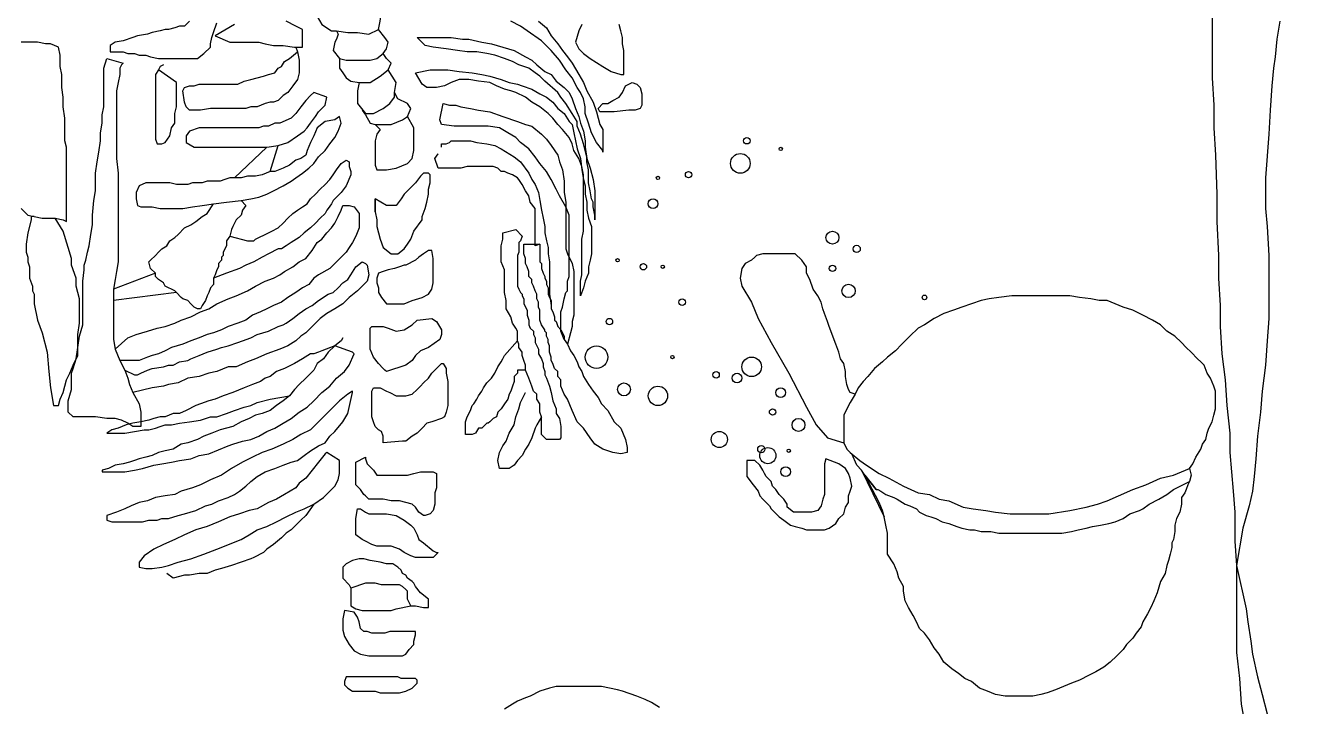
# Model space of a CAD drawing. Extents: x 4.2 to 15.4, y 2.6 to 16.
# Drawn here: x 9.389 to 12.648, y 12.463 to 14.217 of the extents above; entities that cross this region are included whole.
import ezdxf

# ---------------------------------------------------------------- set-up
doc = ezdxf.new("R2010")
doc.units = 0
doc.linetypes.add('HIDDEN', pattern=[0.375, 0.25, -0.125])
doc.layers.add('LAYER1', color=7, linetype='CONTINUOUS')

msp = doc.modelspace()

# ---------------------------------------------------------------- linework, layer by layer
at = {"layer": 'LAYER1', "color": 4, "linetype": 'CONTINUOUS'}
for points in [[(10.1428, 14.2814), (10.1387, 14.2731), (10.1387, 14.2564), (10.1387, 14.2398), (10.1511, 14.219), (10.1761, 14.2024), (10.1885, 14.2024), (10.2176, 14.1983), (10.2425, 14.1983), (10.2716, 14.1941), (10.2966, 14.2066), (10.3007, 14.2274), (10.3049, 14.2523), (10.2633, 14.2731)], [(9.8104, 14.2274), (9.7979, 14.2149), (9.7855, 14.2149), (9.773, 14.2107), (9.7564, 14.2066), (9.7481, 14.2066), (9.7356, 14.2024), (9.7148, 14.1983), (9.7024, 14.1941), (9.6774, 14.19), (9.665, 14.1858), (9.64, 14.1775), (9.6193, 14.1733), (9.6068, 14.165), (9.6068, 14.1484), (9.6151, 14.1484), (9.6276, 14.1484), (9.64, 14.1484), (9.6525, 14.1443), (9.6691, 14.1443), (9.6816, 14.1401), (9.6982, 14.1401), (9.7107, 14.1359), (9.7314, 14.1318), (9.7439, 14.1318), (9.7564, 14.1318), (9.7855, 14.1318), (9.8104, 14.1318), (9.8312, 14.1318), (9.8478, 14.1443), (9.8644, 14.1609), (9.8644, 14.1692), (9.8686, 14.1858), (9.8727, 14.1983), (9.881, 14.2232)], [(9.8769, 14.19), (9.9143, 14.1733), (9.9226, 14.1733), (9.9392, 14.1733), (9.9517, 14.1733), (9.9683, 14.1733), (9.9891, 14.1733), (10.0057, 14.1692), (10.0265, 14.165), (10.0514, 14.165), (10.0805, 14.1609), (10.0971, 14.1609), (10.1013, 14.1609), (10.1013, 14.1733), (10.1013, 14.1858), (10.1013, 14.1941), (10.1013, 14.2066), (10.0846, 14.2149), (10.0597, 14.2274)], [(9.9267, 14.219), (9.8769, 14.19)], [(10.7079, 14.2274), (10.7287, 14.2107), (10.7412, 14.19), (10.7578, 14.1692), (10.7702, 14.1526), (10.7827, 14.1359), (10.7952, 14.1193), (10.8118, 14.0902), (10.8243, 14.0695), (10.8326, 14.0487), (10.8492, 14.0196), (10.8575, 13.9947), (10.8658, 13.9614), (10.8741, 13.949), (10.8741, 13.9199), (10.8741, 13.8908), (10.8741, 13.8908), (10.8741, 13.8949), (10.8575, 13.9157), (10.845, 13.9407), (10.8367, 13.9656), (10.8284, 13.9905), (10.8284, 14.0071), (10.8243, 14.0279), (10.8159, 14.0445), (10.8076, 14.057), (10.7952, 14.0819), (10.7785, 14.1027), (10.7619, 14.1276), (10.7412, 14.1526), (10.7162, 14.1775), (10.6788, 14.2024), (10.6622, 14.2149), (10.6373, 14.2274)], [(10.8201, 14.219), (10.8118, 14.2024), (10.8035, 14.1733), (10.8118, 14.1567), (10.8243, 14.1443), (10.8409, 14.1318), (10.8741, 14.111), (10.8949, 14.0985), (10.9198, 14.0902), (10.9281, 14.0902), (10.9281, 14.0944), (10.9281, 14.1027), (10.9281, 14.1152), (10.9281, 14.1276), (10.9281, 14.1401), (10.9281, 14.1526), (10.924, 14.1692), (10.924, 14.1858), (10.9198, 14.2024), (10.9157, 14.219)], [(10.1885, 14.2024), (10.1927, 14.1941), (10.1885, 14.1816), (10.1844, 14.1733), (10.1802, 14.1526), (10.1968, 14.1318), (10.2134, 14.1276), (10.2259, 14.1276), (10.2508, 14.1276), (10.2758, 14.1276), (10.2924, 14.1318), (10.309, 14.1443), (10.3173, 14.1567), (10.3215, 14.1733), (10.3132, 14.1858), (10.2966, 14.2066)], [(10.3963, 14.1858), (10.3963, 14.1858), (10.4004, 14.1858), (10.4087, 14.1858), (10.4212, 14.1858), (10.442, 14.1858), (10.4669, 14.1858), (10.4835, 14.1858), (10.5126, 14.1816), (10.5292, 14.1816), (10.5625, 14.1733), (10.5874, 14.1692), (10.6165, 14.1609), (10.6456, 14.1526), (10.6747, 14.1359), (10.6913, 14.1276), (10.7038, 14.1152), (10.7245, 14.0985), (10.7412, 14.0902), (10.7536, 14.0736), (10.7744, 14.057), (10.7869, 14.0445), (10.7952, 14.0279), (10.8035, 14.003), (10.8118, 13.9822), (10.8159, 13.9656), (10.8243, 13.9448), (10.8284, 13.9199), (10.8284, 13.9033), (10.8326, 13.8742), (10.8409, 13.8492), (10.8492, 13.8201), (10.8533, 13.7911), (10.8533, 13.7661), (10.8533, 13.7329), (10.8533, 13.7163), (10.8533, 13.7163), (10.8533, 13.7163), (10.8533, 13.7287), (10.8492, 13.7495), (10.8492, 13.762), (10.845, 13.7703), (10.8409, 13.7911), (10.8367, 13.8118), (10.8367, 13.8326), (10.8367, 13.8451), (10.8326, 13.8659), (10.8326, 13.8783), (10.8284, 13.8949), (10.8243, 13.9116), (10.8159, 13.9365), (10.8076, 13.9573), (10.8076, 13.9697), (10.7952, 13.9905), (10.7785, 14.0154), (10.7661, 14.0321), (10.7578, 14.0445), (10.7245, 14.0736), (10.7121, 14.0861), (10.6996, 14.0944), (10.683, 14.1069), (10.6581, 14.1152), (10.6414, 14.1235), (10.6207, 14.1318), (10.5957, 14.1401), (10.575, 14.1443), (10.55, 14.1484), (10.5251, 14.1484), (10.5002, 14.1526), (10.4711, 14.1567), (10.4378, 14.1609), (10.417, 14.165), (10.3963, 14.1858)], [(10.0846, 14.1609), (10.0888, 14.1484), (10.0929, 14.1276), (10.0929, 14.1152), (10.0929, 14.0944), (10.0888, 14.0778), (10.0763, 14.0611), (10.0639, 14.0445), (10.0514, 14.0362), (10.0389, 14.0238), (10.0265, 14.0196), (10.0182, 14.0196), (10.0057, 14.0154), (9.9849, 14.0071), (9.9683, 14.0071), (9.9558, 14.003), (9.9392, 14.003), (9.9267, 14.003), (9.906, 14.003), (9.8893, 14.003), (9.8644, 14.003), (9.8395, 13.9988), (9.8104, 13.9988), (9.8021, 14.0071), (9.7979, 14.0196), (9.7938, 14.0487), (9.7979, 14.057), (9.8104, 14.0611), (9.8229, 14.0611), (9.8353, 14.0653), (9.8395, 14.0653), (9.8561, 14.0653), (9.8769, 14.0653), (9.8977, 14.0653), (9.9143, 14.0653), (9.935, 14.0653), (9.9517, 14.0736), (9.9683, 14.0778), (9.9849, 14.0819), (10.0015, 14.0861), (10.014, 14.0902), (10.0306, 14.0944), (10.0389, 14.1069), (10.0472, 14.111), (10.0555, 14.1235), (10.068, 14.1318), (10.0888, 14.1484)], [(10.1968, 14.1318), (10.1968, 14.1069), (10.2051, 14.0944), (10.2134, 14.0819), (10.2259, 14.0736), (10.2467, 14.0695), (10.2758, 14.0695), (10.3007, 14.0861), (10.3215, 14.1027), (10.3298, 14.1193), (10.3173, 14.1318), (10.3173, 14.1318), (10.309, 14.1443)], [(9.64, 14.1193), (9.6359, 14.1152), (9.6317, 14.1069), (9.6317, 14.0902), (9.6276, 14.0695), (9.6234, 14.0487), (9.6234, 14.0238), (9.6234, 13.9947), (9.6234, 13.9656), (9.6234, 13.9407), (9.6234, 13.9074), (9.6234, 13.8742), (9.6276, 13.8368), (9.6276, 13.8077), (9.6276, 13.7827), (9.6276, 13.7537), (9.6276, 13.7246), (9.6276, 13.6872), (9.6276, 13.6581), (9.6276, 13.629), (9.6276, 13.6082), (9.6234, 13.5833), (9.6193, 13.5625), (9.6151, 13.5376), (9.6151, 13.5085), (9.6151, 13.4877), (9.6151, 13.4711), (9.6151, 13.4545), (9.6151, 13.4337), (9.6151, 13.4088), (9.6193, 13.3839), (9.6317, 13.3548), (9.6442, 13.3298), (9.6525, 13.3091), (9.6566, 13.2924), (9.665, 13.2717), (9.6816, 13.2426), (9.6857, 13.2218), (9.6857, 13.1886), (9.6857, 13.1844), (9.6857, 13.1844), (9.6857, 13.1844), (9.6774, 13.1844), (9.665, 13.1844), (9.6525, 13.1927), (9.6359, 13.201), (9.6193, 13.2052), (9.5985, 13.2052), (9.5694, 13.2093), (9.532, 13.2093), (9.5112, 13.2093), (9.4988, 13.2218), (9.4988, 13.2509), (9.5071, 13.28), (9.5071, 13.3091), (9.5071, 13.3215), (9.5112, 13.334), (9.5195, 13.3589), (9.5237, 13.388), (9.5278, 13.4171), (9.5362, 13.4462), (9.5362, 13.4753), (9.5362, 13.5044), (9.5362, 13.5251), (9.5362, 13.5584), (9.5403, 13.5875), (9.5403, 13.5999), (9.5445, 13.6124), (9.5486, 13.6332), (9.5528, 13.6498), (9.5569, 13.6789), (9.5611, 13.7038), (9.5611, 13.7287), (9.5652, 13.7661), (9.5694, 13.7911), (9.5694, 13.8118), (9.5694, 13.8368), (9.5735, 13.8659), (9.5777, 13.8908), (9.5819, 13.9199), (9.5819, 13.9407), (9.586, 13.9656), (9.586, 13.9864), (9.5902, 14.0071), (9.5902, 14.0238), (9.5902, 14.0487), (9.5902, 14.0695), (9.5902, 14.0902), (9.5902, 14.1069), (9.5985, 14.1318), (9.64, 14.1193)], [(9.7439, 14.1152), (9.7356, 14.111), (9.7314, 14.1027), (9.7231, 14.0902), (9.7231, 14.0653), (9.7231, 14.0487), (9.7231, 14.0362), (9.7231, 14.0196), (9.7231, 14.003), (9.7231, 13.9822), (9.7231, 13.9614), (9.7231, 13.9407), (9.7231, 13.924), (9.7273, 13.9116), (9.7398, 13.9116), (9.7481, 13.9157), (9.7605, 13.9323), (9.7647, 13.9531), (9.773, 13.9656), (9.773, 13.9905), (9.7772, 14.0071), (9.7772, 14.0321), (9.7772, 14.0487), (9.7772, 14.0695), (9.7314, 14.1027)], [(10.2467, 14.0695), (10.2425, 14.0487), (10.2425, 14.0321), (10.2425, 14.0154), (10.2633, 13.9905), (10.2841, 13.9905), (10.309, 14.003), (10.3256, 14.0154), (10.3381, 14.0321), (10.3381, 14.0445), (10.3423, 14.0695), (10.3215, 14.1027)], [(10.3921, 14.0944), (10.4295, 14.1027), (10.442, 14.1027), (10.4503, 14.1027), (10.4628, 14.1027), (10.4752, 14.1027), (10.5043, 14.0985), (10.5376, 14.0944), (10.5625, 14.0902), (10.5833, 14.0861), (10.6123, 14.0778), (10.6331, 14.0695), (10.6539, 14.0653), (10.6664, 14.0611), (10.6913, 14.0528), (10.7121, 14.0404), (10.7287, 14.0321), (10.7453, 14.0196), (10.7578, 14.003), (10.7744, 13.9905), (10.7869, 13.9697), (10.7952, 13.9614), (10.7993, 13.9407), (10.8035, 13.9199), (10.8076, 13.8991), (10.8159, 13.8742), (10.8201, 13.8451), (10.8243, 13.8201), (10.8284, 13.8035), (10.8284, 13.7827), (10.8326, 13.762), (10.8326, 13.7412), (10.8367, 13.7204), (10.845, 13.6996), (10.845, 13.6913), (10.845, 13.6789), (10.845, 13.6539), (10.845, 13.629), (10.8409, 13.6124), (10.8367, 13.5958), (10.8367, 13.5791), (10.8284, 13.5584), (10.8243, 13.5418), (10.8159, 13.521), (10.8159, 13.521), (10.8159, 13.5293), (10.8159, 13.5459), (10.8159, 13.5584), (10.8201, 13.575), (10.8201, 13.5958), (10.8201, 13.6124), (10.8201, 13.6332), (10.8201, 13.6456), (10.8201, 13.6664), (10.8243, 13.6872), (10.8243, 13.7163), (10.8243, 13.7412), (10.8243, 13.7578), (10.8243, 13.7744), (10.8243, 13.7952), (10.8243, 13.8118), (10.8243, 13.8326), (10.8201, 13.8534), (10.8118, 13.8742), (10.7993, 13.8949), (10.7952, 13.9116), (10.7869, 13.9282), (10.7702, 13.949), (10.7578, 13.9614), (10.7453, 13.978), (10.7328, 13.9905), (10.7121, 14.0071), (10.6913, 14.0196), (10.6747, 14.0321), (10.6497, 14.0445), (10.6373, 14.0487), (10.6207, 14.0528), (10.5999, 14.0611), (10.5833, 14.0695), (10.5542, 14.0736), (10.5292, 14.0778), (10.5043, 14.0778), (10.4835, 14.0695), (10.4835, 14.0695), (10.4669, 14.0611), (10.4461, 14.057), (10.4212, 14.057), (10.4087, 14.0653), (10.3921, 14.0944)], [(10.8741, 14.0154), (10.8741, 14.0154), (10.8741, 14.0154), (10.8866, 14.0154), (10.8991, 14.0238), (10.9157, 14.0321), (10.924, 14.0445), (10.9323, 14.0611), (10.9489, 14.0695), (10.9614, 14.0653), (10.9697, 14.057), (10.9738, 14.0404), (10.9738, 14.0279), (10.9738, 14.0113), (10.9697, 14.003), (10.9572, 13.9988), (10.9406, 13.9988), (10.9032, 13.9947), (10.8866, 13.9947), (10.8658, 13.9947), (10.8617, 14.003), (10.8741, 14.0154)], [(10.1303, 14.0445), (10.1303, 14.0445), (10.122, 14.0362), (10.1096, 14.0238), (10.0971, 14.0071), (10.0846, 13.9905), (10.0722, 13.978), (10.0431, 13.9656), (10.0306, 13.9656), (10.014, 13.9573), (10.0015, 13.9573), (9.9891, 13.9531), (9.9808, 13.9531), (9.9683, 13.9531), (9.9517, 13.9531), (9.935, 13.9531), (9.9184, 13.9531), (9.9101, 13.9531), (9.8893, 13.9531), (9.8769, 13.9531), (9.8561, 13.9531), (9.8353, 13.9531), (9.8104, 13.9448), (9.8021, 13.9323), (9.8021, 13.9157), (9.8229, 13.9033), (9.8519, 13.9033), (9.8769, 13.9033), (9.8935, 13.9033), (9.9226, 13.9033), (9.9517, 13.9033), (9.9766, 13.9033), (9.9932, 13.9033), (10.0098, 13.9033), (10.0389, 13.9074), (10.0639, 13.9157), (10.0888, 13.9323), (10.1054, 13.9448), (10.1137, 13.9531), (10.122, 13.9656), (10.1345, 13.9822), (10.1428, 13.9947), (10.1594, 14.0113), (10.1636, 14.0321), (10.1303, 14.0445)], [(10.255, 13.9988), (10.2633, 13.9864), (10.2758, 13.9656), (10.2882, 13.9614), (10.309, 13.9614), (10.3298, 13.9614), (10.3589, 13.9739), (10.3713, 13.9822), (10.3797, 14.003), (10.3713, 14.0154), (10.3464, 14.0279), (10.3464, 14.0279), (10.3381, 14.0445)], [(10.7744, 13.4088), (10.7661, 13.4296), (10.7661, 13.4379), (10.7661, 13.4503), (10.7661, 13.467), (10.7661, 13.4794), (10.7702, 13.4919), (10.7744, 13.5127), (10.7785, 13.5293), (10.7827, 13.5334), (10.7827, 13.5459), (10.7827, 13.5584), (10.7869, 13.5708), (10.7869, 13.5875), (10.7869, 13.5999), (10.7869, 13.6207), (10.7869, 13.6373), (10.7869, 13.6539), (10.7869, 13.6789), (10.7869, 13.6955), (10.7869, 13.708), (10.7869, 13.7163), (10.7869, 13.7287), (10.7785, 13.7495), (10.7619, 13.7786), (10.7536, 13.7952), (10.7412, 13.8201), (10.7287, 13.8409), (10.7121, 13.8617), (10.6996, 13.8783), (10.683, 13.8991), (10.6622, 13.9157), (10.6497, 13.9282), (10.629, 13.9407), (10.6082, 13.9531), (10.5791, 13.9573), (10.5583, 13.9573), (10.5334, 13.9573), (10.5168, 13.9573), (10.4918, 13.9573), (10.4586, 13.9614), (10.4544, 13.9739), (10.4628, 14.0154)], [(10.4628, 14.0154), (10.4794, 14.0113), (10.496, 14.0113), (10.5085, 14.0071), (10.5334, 14.003), (10.5542, 13.9988), (10.5833, 13.9947), (10.6165, 13.9822), (10.6539, 13.9697), (10.6747, 13.9614), (10.6913, 13.9573), (10.7162, 13.9365), (10.7287, 13.924), (10.7412, 13.9074), (10.7578, 13.8825), (10.7619, 13.8659), (10.7702, 13.8451), (10.7744, 13.816), (10.7744, 13.7869), (10.7785, 13.762), (10.7785, 13.7412), (10.7785, 13.7204), (10.7785, 13.6913), (10.7785, 13.6747), (10.7785, 13.6581), (10.7785, 13.6415), (10.7827, 13.629), (10.7952, 13.6041), (10.7993, 13.5833), (10.7993, 13.5667), (10.7993, 13.5501), (10.7993, 13.5251), (10.7993, 13.5127), (10.7993, 13.5002), (10.7993, 13.4877), (10.7993, 13.4711), (10.7952, 13.4545), (10.7952, 13.442), (10.791, 13.4254), (10.7827, 13.3963)], [(10.1844, 13.9739), (10.1594, 13.9697), (10.1387, 13.9531), (10.1303, 13.9323), (10.122, 13.9157), (10.1137, 13.8949), (10.1096, 13.8825), (10.0971, 13.8742), (10.0846, 13.87), (10.068, 13.8575), (10.0514, 13.8492), (10.0306, 13.8409), (10.0182, 13.8409), (9.9974, 13.8326), (9.9808, 13.8285), (9.96, 13.8285), (9.9434, 13.8243), (9.9267, 13.8243), (9.9143, 13.8243), (9.9018, 13.8201), (9.8893, 13.816), (9.8769, 13.816), (9.8686, 13.816), (9.8644, 13.816), (9.8561, 13.816), (9.8436, 13.8118), (9.827, 13.8118), (9.8187, 13.8118), (9.8062, 13.8077), (9.7938, 13.8077), (9.7772, 13.8077), (9.7605, 13.8118), (9.7398, 13.8118), (9.719, 13.8118), (9.6982, 13.8118), (9.6816, 13.8035), (9.6733, 13.7869), (9.6733, 13.7786), (9.6733, 13.7703), (9.6774, 13.7537), (9.6857, 13.7495), (9.6982, 13.7495), (9.7148, 13.7495), (9.7356, 13.7454), (9.7647, 13.7454), (9.7813, 13.7454), (9.7938, 13.7454), (9.8187, 13.7495), (9.8436, 13.7537), (9.8727, 13.7578), (9.906, 13.762), (9.9434, 13.7661), (9.9683, 13.7703), (9.9891, 13.7744), (10.0098, 13.7827), (10.0265, 13.7911), (10.0514, 13.8035), (10.0722, 13.816), (10.0846, 13.8243), (10.1013, 13.8368), (10.1179, 13.8492), (10.1303, 13.8617), (10.1428, 13.8783), (10.1594, 13.8949), (10.1719, 13.9116), (10.1844, 13.9282), (10.1927, 13.9448), (10.201, 13.9656), (10.1968, 13.9822), (10.1844, 13.9739)], [(10.2882, 13.9614), (10.3007, 13.949), (10.2924, 13.9365), (10.2882, 13.9199), (10.2882, 13.8991), (10.2882, 13.8825), (10.2882, 13.8575), (10.2924, 13.8451), (10.3173, 13.8451), (10.3423, 13.8492), (10.3713, 13.8617), (10.3838, 13.8742), (10.388, 13.8949), (10.388, 13.9157), (10.388, 13.9531), (10.3713, 13.9822)], [(10.4586, 13.9033), (10.4586, 13.9116), (10.4711, 13.9116), (10.4794, 13.9157), (10.4835, 13.9199), (10.5002, 13.9199), (10.5209, 13.9199), (10.5334, 13.9199), (10.55, 13.9157), (10.575, 13.9116), (10.5957, 13.9074), (10.6123, 13.8991), (10.6456, 13.8783), (10.6622, 13.8659), (10.683, 13.8368), (10.6913, 13.8201), (10.6996, 13.8077), (10.7079, 13.7869), (10.7121, 13.7661), (10.7162, 13.7412), (10.7204, 13.7204), (10.7245, 13.6996), (10.7245, 13.683), (10.7287, 13.6623), (10.7328, 13.6456), (10.7328, 13.629), (10.737, 13.6082), (10.737, 13.5916), (10.737, 13.5667), (10.737, 13.5501), (10.737, 13.5251), (10.7412, 13.496)], [(10.0098, 13.9033), (9.9267, 13.8243)], [(10.0182, 13.8409), (10.0389, 13.9074)], [(10.7121, 13.6539), (10.6996, 13.6498), (10.6996, 13.6581), (10.6996, 13.6706), (10.6996, 13.683), (10.6996, 13.6955), (10.6996, 13.708), (10.6996, 13.7287), (10.6996, 13.7454), (10.6871, 13.762), (10.683, 13.7786), (10.6747, 13.7911), (10.6664, 13.8077), (10.6581, 13.8201), (10.6539, 13.8243), (10.6414, 13.8326), (10.629, 13.8368), (10.6207, 13.8409), (10.6123, 13.8409), (10.604, 13.8492), (10.5916, 13.8534), (10.5833, 13.8534), (10.575, 13.8534), (10.5625, 13.8534), (10.55, 13.8534), (10.5334, 13.8534), (10.5251, 13.8534), (10.5085, 13.8492), (10.496, 13.8492), (10.4794, 13.8492), (10.4503, 13.8492), (10.442, 13.8742), (10.4503, 13.8866), (10.4503, 13.8866)], [(9.9143, 13.6747), (9.96, 13.6623), (9.9683, 13.6623), (9.9766, 13.6623), (9.9808, 13.6664), (9.9891, 13.6706), (10.0057, 13.6789), (10.0223, 13.6872), (10.0389, 13.6955), (10.0514, 13.708), (10.0639, 13.7204), (10.0763, 13.7329), (10.0888, 13.7412), (10.1013, 13.7495), (10.1137, 13.7578), (10.122, 13.7703), (10.1345, 13.7827), (10.147, 13.7952), (10.1594, 13.8077), (10.1719, 13.8201), (10.1802, 13.8326), (10.1885, 13.8451), (10.201, 13.8617), (10.2134, 13.87), (10.2218, 13.8659), (10.2218, 13.8534), (10.2259, 13.8409), (10.2259, 13.8326), (10.2134, 13.8035), (10.201, 13.7869), (10.1885, 13.7744), (10.1802, 13.7661), (10.1761, 13.7578), (10.1677, 13.7454), (10.1636, 13.7412), (10.1594, 13.7329), (10.147, 13.7204), (10.1345, 13.708), (10.122, 13.6955), (10.1054, 13.683), (10.0929, 13.6706), (10.0722, 13.6581), (10.0597, 13.6498), (10.0472, 13.6415), (10.0389, 13.6415), (10.014, 13.629), (9.9974, 13.6207), (9.9766, 13.6082), (9.9558, 13.5999), (9.9392, 13.5916), (9.906, 13.5791), (9.8727, 13.5667)], [(10.2882, 13.737), (10.2882, 13.737), (10.2882, 13.7703), (10.2882, 13.7578), (10.2882, 13.737), (10.2924, 13.7163), (10.2924, 13.6996), (10.2966, 13.683), (10.3007, 13.6664), (10.309, 13.6456), (10.3298, 13.629), (10.3464, 13.629), (10.363, 13.6415), (10.3713, 13.6539), (10.3797, 13.6664), (10.388, 13.6872), (10.4087, 13.7163), (10.4087, 13.7246), (10.417, 13.7454), (10.4212, 13.762), (10.4254, 13.7827), (10.4254, 13.7952), (10.4295, 13.8118), (10.4295, 13.8326), (10.4254, 13.8368), (10.4129, 13.8368), (10.4046, 13.8285), (10.3921, 13.8118), (10.3755, 13.7952), (10.363, 13.7827), (10.3547, 13.7703), (10.3423, 13.7537), (10.3298, 13.7537), (10.3173, 13.7537), (10.2882, 13.7703)], [(9.6193, 13.3839), (9.6525, 13.4129), (9.6733, 13.4212), (9.7024, 13.4296), (9.7273, 13.4379), (9.7481, 13.442), (9.773, 13.4503), (9.7896, 13.4586), (9.8146, 13.467), (9.8395, 13.4794), (9.8603, 13.4877), (9.881, 13.5002), (9.9101, 13.5127), (9.9309, 13.521), (9.96, 13.5334), (9.9808, 13.5459), (10.0057, 13.5584), (10.0265, 13.5667), (10.0431, 13.575), (10.0555, 13.5833), (10.0763, 13.5958), (10.0929, 13.6082), (10.1096, 13.6165), (10.1262, 13.6373), (10.1387, 13.6581), (10.1511, 13.6664), (10.1636, 13.683), (10.1761, 13.6955), (10.1844, 13.708), (10.1927, 13.7246), (10.201, 13.7412), (10.2051, 13.7537), (10.2218, 13.7537), (10.2342, 13.7495), (10.2467, 13.7329), (10.2467, 13.7287), (10.2467, 13.708), (10.2467, 13.6955), (10.2384, 13.6747), (10.2301, 13.6581), (10.2218, 13.6456), (10.2134, 13.6332), (10.1927, 13.6124), (10.1719, 13.5916), (10.1428, 13.575), (10.1303, 13.5667), (10.1179, 13.5501), (10.1013, 13.5418), (10.0846, 13.5293), (10.0639, 13.5168), (10.0472, 13.5044), (10.0265, 13.496), (10.0098, 13.4877), (9.9932, 13.4794), (9.9724, 13.4711), (9.9558, 13.4586), (9.935, 13.4503), (9.9101, 13.442), (9.8935, 13.4337), (9.8727, 13.4254), (9.8561, 13.4212), (9.8353, 13.4129), (9.8146, 13.4046), (9.7938, 13.3963), (9.7647, 13.388), (9.7481, 13.3797), (9.7314, 13.3714), (9.7148, 13.3672), (9.7024, 13.3631), (9.6816, 13.3548), (9.6317, 13.3548)], [(9.9434, 13.7661), (9.9558, 13.7537), (9.9475, 13.7412), (9.9434, 13.7287), (9.9309, 13.7163), (9.9226, 13.6996), (9.9184, 13.6913), (9.9143, 13.6747), (9.906, 13.6623), (9.906, 13.6498), (9.8977, 13.6332), (9.8977, 13.6249), (9.8935, 13.6207), (9.8935, 13.6124), (9.8852, 13.6041), (9.8852, 13.5958), (9.881, 13.5875), (9.8769, 13.575), (9.8727, 13.5667), (9.8727, 13.5501), (9.8644, 13.5418), (9.8603, 13.5293), (9.8561, 13.521), (9.8519, 13.5085), (9.8436, 13.496), (9.8395, 13.4877), (9.8395, 13.4877), (9.8312, 13.4877), (9.8229, 13.4919), (9.8146, 13.5002), (9.8062, 13.5085), (9.7938, 13.5127), (9.7896, 13.5168), (9.7772, 13.5293), (9.773, 13.5334), (9.7647, 13.5376), (9.7564, 13.5418), (9.7481, 13.5459), (9.7439, 13.5542), (9.7314, 13.5625), (9.7231, 13.5708), (9.7231, 13.5791), (9.7107, 13.5916), (9.7065, 13.6082), (9.7107, 13.6124), (9.7231, 13.6249), (9.7314, 13.6332), (9.7398, 13.6415), (9.7522, 13.6498), (9.7605, 13.6623), (9.773, 13.6706), (9.7813, 13.6789), (9.7979, 13.6955), (9.8146, 13.7038), (9.827, 13.7121), (9.8436, 13.7246), (9.8561, 13.7329), (9.8727, 13.7578)], [(10.6664, 13.6747), (10.6664, 13.6747), (10.6622, 13.6623), (10.6581, 13.6581), (10.6581, 13.6581), (10.6581, 13.6498), (10.6581, 13.6456), (10.6581, 13.6415), (10.6581, 13.6373), (10.6581, 13.6332), (10.6539, 13.6249), (10.6539, 13.6165), (10.6539, 13.6082), (10.6539, 13.5958), (10.6539, 13.5833), (10.6539, 13.575), (10.6539, 13.575), (10.6539, 13.5708), (10.6539, 13.5625), (10.6539, 13.5542), (10.6539, 13.5459), (10.6581, 13.5376), (10.6622, 13.5293), (10.6664, 13.5251), (10.6664, 13.521), (10.6705, 13.5127), (10.6705, 13.5085), (10.6705, 13.5002), (10.6788, 13.4836), (10.6788, 13.4711), (10.683, 13.4586), (10.683, 13.4462), (10.6871, 13.4379), (10.6954, 13.4296), (10.6954, 13.4212), (10.6996, 13.4129), (10.6996, 13.4005), (10.7038, 13.3922), (10.7079, 13.3839), (10.7079, 13.3797), (10.7079, 13.3714), (10.7162, 13.3589), (10.7204, 13.3465), (10.7204, 13.3381), (10.7245, 13.3257), (10.7245, 13.3174), (10.7287, 13.3091), (10.737, 13.2883), (10.7412, 13.2717), (10.7453, 13.2509), (10.7536, 13.2301), (10.7536, 13.2176), (10.7619, 13.2052), (10.7661, 13.1844), (10.7661, 13.1761), (10.7661, 13.1595), (10.7661, 13.1553), (10.7619, 13.1512), (10.7495, 13.1512), (10.737, 13.1512), (10.7287, 13.1512), (10.7162, 13.1636), (10.7162, 13.1803), (10.7162, 13.201), (10.7162, 13.2093), (10.7121, 13.2218), (10.7121, 13.2343), (10.7121, 13.2426), (10.7038, 13.255), (10.7038, 13.2675), (10.6954, 13.2758), (10.6913, 13.2883), (10.683, 13.3091), (10.6747, 13.3298), (10.6747, 13.3423), (10.6705, 13.3548), (10.6664, 13.3672), (10.6664, 13.3755), (10.6581, 13.388), (10.6581, 13.3963), (10.6539, 13.4046), (10.6539, 13.4171), (10.6539, 13.4296), (10.6497, 13.4379), (10.6414, 13.4503), (10.6373, 13.467), (10.6248, 13.4877), (10.6248, 13.5085), (10.6207, 13.5293), (10.6207, 13.5542), (10.6207, 13.5708), (10.6207, 13.5875), (10.6123, 13.6082), (10.6123, 13.629), (10.6123, 13.6498), (10.6165, 13.6664), (10.6165, 13.683), (10.6497, 13.6913), (10.6497, 13.6913)], [(10.6497, 13.6913), (10.6664, 13.6747)], [(10.4337, 13.6373), (10.4254, 13.6373), (10.4129, 13.629), (10.4004, 13.6207), (10.3921, 13.6124), (10.3838, 13.6082), (10.3838, 13.6082), (10.3755, 13.6041), (10.3672, 13.5999), (10.363, 13.5999), (10.3506, 13.5958), (10.3381, 13.5916), (10.3215, 13.5875), (10.309, 13.5833), (10.2966, 13.5791), (10.2924, 13.5667), (10.2924, 13.5542), (10.2966, 13.5418), (10.2966, 13.5293), (10.3049, 13.5168), (10.3173, 13.5002), (10.3298, 13.5002), (10.3464, 13.5002), (10.363, 13.5002), (10.3838, 13.5085), (10.4087, 13.5168), (10.4254, 13.5251), (10.4337, 13.5376), (10.4378, 13.5542), (10.4378, 13.5708), (10.4378, 13.5916), (10.4378, 13.6041), (10.4378, 13.6165), (10.4337, 13.6373)], [(10.7121, 13.6539), (10.7121, 13.6539), (10.7121, 13.6539), (10.7121, 13.6539), (10.7121, 13.6456), (10.7121, 13.6415), (10.7121, 13.6332), (10.7121, 13.629), (10.7121, 13.6207), (10.7121, 13.6165), (10.7121, 13.6124), (10.7121, 13.6082), (10.7162, 13.6041), (10.7162, 13.5916), (10.7204, 13.5791), (10.7245, 13.5708), (10.7245, 13.5667), (10.7287, 13.5584), (10.7287, 13.5501), (10.7328, 13.5418), (10.7328, 13.5376), (10.7328, 13.5334), (10.7328, 13.5251), (10.737, 13.5168), (10.7412, 13.5085), (10.7412, 13.5044), (10.7412, 13.496), (10.7412, 13.4877), (10.7453, 13.4794), (10.7495, 13.467), (10.7495, 13.467), (10.7495, 13.4586), (10.7536, 13.4545), (10.7578, 13.442), (10.7661, 13.4337), (10.7702, 13.4254), (10.7744, 13.4171), (10.7744, 13.4088), (10.7827, 13.3963), (10.791, 13.3797), (10.7993, 13.3672), (10.8076, 13.3506), (10.8118, 13.3381), (10.8201, 13.3257), (10.8243, 13.3132), (10.8367, 13.2924), (10.8492, 13.2758), (10.8617, 13.2592), (10.87, 13.2426), (10.8866, 13.226), (10.9032, 13.1969), (10.9198, 13.1803), (10.9323, 13.1512), (10.9365, 13.1304), (10.9365, 13.1179), (10.9198, 13.1138), (10.8991, 13.1179), (10.8741, 13.1262), (10.8533, 13.1387), (10.8409, 13.1553), (10.8243, 13.1803), (10.8076, 13.1969), (10.7952, 13.226), (10.7827, 13.255), (10.7744, 13.2675), (10.7661, 13.2883), (10.7661, 13.3049), (10.7578, 13.3132), (10.7578, 13.3215), (10.7578, 13.3257), (10.7495, 13.334), (10.7453, 13.3465), (10.7412, 13.3548), (10.7412, 13.3631), (10.7412, 13.3631), (10.737, 13.3755), (10.737, 13.3839), (10.737, 13.388), (10.737, 13.3922), (10.7328, 13.4005), (10.7328, 13.4088), (10.7287, 13.4171), (10.7287, 13.4254), (10.7245, 13.4296), (10.7245, 13.4337), (10.7162, 13.4462), (10.7121, 13.4586), (10.7121, 13.4711), (10.7121, 13.4836), (10.7079, 13.4919), (10.7079, 13.5044), (10.7038, 13.5127), (10.7038, 13.521), (10.7038, 13.5251), (10.6996, 13.5334), (10.6954, 13.5459), (10.6913, 13.5542), (10.6913, 13.5625), (10.683, 13.5708), (10.683, 13.5833), (10.6788, 13.5958), (10.6747, 13.6041), (10.6747, 13.6082), (10.6747, 13.6165), (10.6705, 13.629), (10.6705, 13.6373), (10.6705, 13.6539), (10.7121, 13.6539)], [(9.6442, 13.3298), (9.6691, 13.3174), (9.6774, 13.3174), (9.6857, 13.3215), (9.7024, 13.3298), (9.7148, 13.334), (9.7439, 13.3381), (9.7564, 13.3423), (9.7688, 13.3423), (9.7855, 13.3506), (9.8062, 13.3548), (9.8146, 13.3589), (9.8353, 13.3672), (9.8561, 13.3755), (9.881, 13.3839), (9.8935, 13.388), (9.9101, 13.3922), (9.935, 13.4005), (9.9475, 13.4046), (9.9683, 13.4129), (9.9849, 13.4212), (10.014, 13.4296), (10.0389, 13.442), (10.0514, 13.4462), (10.0597, 13.4503), (10.0763, 13.4628), (10.0929, 13.4753), (10.1096, 13.4877), (10.1262, 13.496), (10.1428, 13.5085), (10.1677, 13.5251), (10.1802, 13.5293), (10.1927, 13.5418), (10.2051, 13.5542), (10.2176, 13.5625), (10.2259, 13.575), (10.2384, 13.5958), (10.255, 13.6082), (10.2633, 13.6041), (10.2675, 13.5999), (10.2716, 13.575), (10.2675, 13.5584), (10.255, 13.5459), (10.2425, 13.5334), (10.2218, 13.5168), (10.2051, 13.5002), (10.1844, 13.4877), (10.1636, 13.4753), (10.147, 13.4628), (10.1345, 13.4503), (10.1096, 13.4254), (10.0971, 13.4171), (10.0846, 13.4046), (10.0639, 13.3922), (10.0431, 13.3839), (10.0098, 13.3714), (9.9808, 13.3589), (9.96, 13.3506), (9.9309, 13.3381), (9.9101, 13.3381), (9.881, 13.3257), (9.8603, 13.3215), (9.8353, 13.3132), (9.8062, 13.3091), (9.7813, 13.2966), (9.7564, 13.2924), (9.7439, 13.2883), (9.7148, 13.2841), (9.665, 13.2717)], [(9.7231, 13.5791), (9.6151, 13.5376)], [(9.7772, 13.5293), (9.6151, 13.5085)], [(10.3173, 13.3257), (10.3132, 13.3298), (10.309, 13.334), (10.2966, 13.3465), (10.2841, 13.3631), (10.2758, 13.3839), (10.2758, 13.4046), (10.2758, 13.4171), (10.2758, 13.4379), (10.2799, 13.442), (10.2924, 13.442), (10.309, 13.442), (10.3215, 13.4379), (10.3423, 13.4296), (10.363, 13.4337), (10.3838, 13.4462), (10.3963, 13.4586), (10.4337, 13.4628), (10.4461, 13.4545), (10.4586, 13.4337), (10.4586, 13.4212), (10.4544, 13.4088), (10.4254, 13.388), (10.4046, 13.3797), (10.3921, 13.3672), (10.3838, 13.3548), (10.3672, 13.3423), (10.3173, 13.3257)], [(10.2051, 13.4129), (10.201, 13.4046), (10.1844, 13.3922), (10.1677, 13.3755), (10.1553, 13.3589), (10.1387, 13.3465), (10.1303, 13.3298), (10.1096, 13.3091), (10.0929, 13.2924), (10.0805, 13.28), (10.068, 13.2634), (10.0514, 13.2509), (10.0348, 13.2384), (10.0182, 13.226), (9.9974, 13.2176), (9.9808, 13.2135), (9.9641, 13.2052), (9.9434, 13.1969), (9.9226, 13.1844), (9.906, 13.1803), (9.8893, 13.1761), (9.8686, 13.1678), (9.8478, 13.1595), (9.8312, 13.1512), (9.8062, 13.1429), (9.7896, 13.1387), (9.7688, 13.1262), (9.7481, 13.1221), (9.7314, 13.1179), (9.7148, 13.1096), (9.6982, 13.1055), (9.6816, 13.1013), (9.6691, 13.0971), (9.6566, 13.093), (9.64, 13.0888), (9.6193, 13.0847), (9.6026, 13.0764), (9.586, 13.0722), (9.586, 13.0681), (9.586, 13.0681), (9.586, 13.0681), (9.5985, 13.0681), (9.6193, 13.0681), (9.6442, 13.0681), (9.6691, 13.0722), (9.6899, 13.0764), (9.719, 13.0847), (9.7398, 13.0888), (9.7647, 13.093), (9.7855, 13.0971), (9.8146, 13.1013), (9.8353, 13.1096), (9.8603, 13.1138), (9.9101, 13.1345), (9.9226, 13.1387), (9.9475, 13.147), (9.9683, 13.1512), (9.9891, 13.1595), (10.0098, 13.1719), (10.0306, 13.1803), (10.0514, 13.1927), (10.0722, 13.2052), (10.0929, 13.2218), (10.1137, 13.2343), (10.1303, 13.2509), (10.1511, 13.2717), (10.1719, 13.2883), (10.1885, 13.3091), (10.2093, 13.3257), (10.2218, 13.3423), (10.2342, 13.3714), (10.2301, 13.3755), (10.1844, 13.3922)], [(10.6747, 13.3298), (10.6539, 13.3298), (10.6539, 13.3215), (10.6456, 13.3132), (10.6456, 13.3007), (10.6414, 13.2883), (10.6373, 13.2758), (10.6331, 13.2675), (10.629, 13.255), (10.6207, 13.2426), (10.6123, 13.2301), (10.604, 13.2218), (10.5999, 13.2093), (10.5916, 13.2052), (10.5833, 13.1969), (10.5791, 13.1927), (10.575, 13.1927), (10.5708, 13.1886), (10.5625, 13.1803), (10.5542, 13.1803), (10.5459, 13.1678), (10.5376, 13.1636), (10.5292, 13.1636), (10.5209, 13.1636), (10.5209, 13.1719), (10.5209, 13.1761), (10.5209, 13.1803), (10.5209, 13.1969), (10.5251, 13.2093), (10.5334, 13.226), (10.5376, 13.2384), (10.5417, 13.2426), (10.55, 13.255), (10.5542, 13.2634), (10.5625, 13.2758), (10.5666, 13.2841), (10.575, 13.2966), (10.5874, 13.3091), (10.5957, 13.3215), (10.604, 13.3381), (10.6123, 13.3506), (10.6165, 13.3589), (10.6207, 13.3672), (10.6539, 13.4046)], [(10.1844, 13.3922), (10.1511, 13.3797), (10.1428, 13.3755), (10.1303, 13.3714), (10.122, 13.3714), (10.1013, 13.3589), (10.0805, 13.3465), (10.0555, 13.334), (10.0348, 13.3257), (10.0182, 13.3132), (10.0057, 13.3091), (9.9932, 13.3007), (9.9724, 13.2924), (9.9517, 13.2841), (9.9226, 13.2717), (9.8977, 13.2634), (9.8769, 13.255), (9.8603, 13.2509), (9.8395, 13.2426), (9.827, 13.2384), (9.8021, 13.226), (9.7855, 13.2176), (9.7688, 13.2176), (9.7481, 13.2093), (9.7356, 13.2093), (9.719, 13.2052), (9.7065, 13.201), (9.6857, 13.1969), (9.665, 13.1927), (9.6483, 13.1886), (9.6276, 13.1803), (9.6109, 13.1761), (9.5985, 13.1678), (9.5985, 13.1678), (9.6234, 13.1678), (9.6442, 13.1678), (9.6691, 13.1719), (9.694, 13.1761), (9.7065, 13.1761), (9.7231, 13.1803), (9.7356, 13.1844), (9.7481, 13.1886), (9.7647, 13.1886), (9.7855, 13.1927), (9.8104, 13.1969), (9.8395, 13.201), (9.8644, 13.2093), (9.881, 13.2093), (9.906, 13.2176), (9.9267, 13.226), (9.9517, 13.2343), (9.9683, 13.2384), (9.9849, 13.2467), (10.0182, 13.255), (10.068, 13.2634)], [(10.309, 13.1429), (10.309, 13.147), (10.309, 13.1512), (10.309, 13.1595), (10.3049, 13.1719), (10.2966, 13.1761), (10.2882, 13.1844), (10.2841, 13.1969), (10.2799, 13.2093), (10.2799, 13.2218), (10.2799, 13.2426), (10.2799, 13.2592), (10.2799, 13.2758), (10.2841, 13.2841), (10.3007, 13.2841), (10.3173, 13.2758), (10.3256, 13.2717), (10.3423, 13.2634), (10.3589, 13.2634), (10.3672, 13.2634), (10.3838, 13.2675), (10.3963, 13.28), (10.4046, 13.2883), (10.4129, 13.2966), (10.4254, 13.3091), (10.4337, 13.3215), (10.4461, 13.334), (10.4586, 13.3465), (10.4628, 13.3465), (10.4711, 13.334), (10.4711, 13.3215), (10.4752, 13.3007), (10.4752, 13.2883), (10.4752, 13.2758), (10.4752, 13.255), (10.4752, 13.2384), (10.4711, 13.2218), (10.4669, 13.2093), (10.4586, 13.2052), (10.4337, 13.1969), (10.4212, 13.1927), (10.4087, 13.1803), (10.3963, 13.1678), (10.3838, 13.1595), (10.3672, 13.147), (10.3589, 13.147), (10.309, 13.1429)], [(10.2301, 13.2717), (10.2301, 13.2758), (10.2176, 13.2675), (10.1968, 13.2509), (10.1844, 13.2384), (10.1677, 13.2218), (10.1553, 13.2093), (10.1387, 13.1927), (10.122, 13.1761), (10.0971, 13.1636), (10.0763, 13.1512), (10.0514, 13.1387), (10.0223, 13.1262), (9.9974, 13.1179), (9.9724, 13.1055), (9.9475, 13.093), (9.9184, 13.0764), (9.8935, 13.0597), (9.8644, 13.0473), (9.8395, 13.0348), (9.8187, 13.0265), (9.7896, 13.0182), (9.773, 13.0099), (9.7481, 13.0057), (9.7231, 13.0016), (9.7024, 12.9933), (9.6816, 12.9891), (9.6608, 12.9808), (9.6442, 12.9725), (9.6234, 12.9642), (9.5985, 12.9559), (9.5985, 12.9434), (9.6109, 12.9392), (9.6442, 12.9392), (9.665, 12.9392), (9.6774, 12.9392), (9.6899, 12.9392), (9.7065, 12.9434), (9.7273, 12.9434), (9.7398, 12.9476), (9.7564, 12.9476), (9.7813, 12.9559), (9.7979, 12.96), (9.827, 12.9683), (9.8519, 12.9808), (9.8686, 12.985), (9.8852, 12.9933), (9.9101, 13.0016), (9.9267, 13.0099), (9.9392, 13.0182), (9.9558, 13.0307), (9.9683, 13.0431), (9.9849, 13.0556), (10.0057, 13.0681), (10.0306, 13.0764), (10.0514, 13.0847), (10.0722, 13.093), (10.0888, 13.0971), (10.1054, 13.1096), (10.122, 13.1221), (10.1428, 13.1345), (10.1594, 13.1429), (10.1719, 13.1595), (10.1844, 13.1719), (10.2051, 13.1969), (10.2176, 13.2176), (10.2301, 13.2717)], [(10.7162, 13.2093), (10.7038, 13.1886), (10.6996, 13.1803), (10.6913, 13.1553), (10.683, 13.1387), (10.6747, 13.1262), (10.6664, 13.1096), (10.6539, 13.0971), (10.6456, 13.0847), (10.6331, 13.0764), (10.6248, 13.0764), (10.6082, 13.0764), (10.604, 13.0971), (10.6082, 13.1179), (10.6165, 13.1345), (10.6248, 13.147), (10.6331, 13.1678), (10.6456, 13.1886), (10.6497, 13.2093), (10.6581, 13.2301), (10.6622, 13.2467), (10.6747, 13.2717), (10.6747, 13.2717)], [(10.1636, 13.1179), (10.1636, 13.1179), (10.1594, 13.1138), (10.1428, 13.093), (10.1262, 13.0722), (10.1096, 13.0514), (10.0929, 13.039), (10.0846, 13.0265), (10.0555, 13.0099), (10.0348, 12.9974), (10.014, 12.9891), (9.9849, 12.9725), (9.9641, 12.9683), (9.9392, 12.96), (9.9143, 12.9517), (9.8852, 12.9392), (9.8561, 12.9268), (9.827, 12.9185), (9.7979, 12.906), (9.773, 12.8935), (9.7439, 12.8811), (9.719, 12.8686), (9.694, 12.852), (9.6816, 12.8354), (9.6816, 12.8229), (9.6982, 12.8188), (9.7148, 12.8188), (9.7398, 12.8229), (9.7564, 12.8271), (9.7813, 12.8354), (9.8146, 12.8437), (9.8478, 12.8561), (9.881, 12.8686), (9.9434, 12.8935), (9.9641, 12.906), (9.9849, 12.9185), (10.0098, 12.9268), (10.0348, 12.9392), (10.0597, 12.9517), (10.0846, 12.9642), (10.1054, 12.9725), (10.1303, 12.985), (10.1553, 13.0016), (10.1677, 13.014), (10.1844, 13.0307), (10.1927, 13.0473), (10.1968, 13.0639), (10.1968, 13.0847), (10.1968, 13.0971), (10.1636, 13.1179)], [(10.2633, 13.1055), (10.2633, 13.1013), (10.2675, 13.0888), (10.2758, 13.0805), (10.2841, 13.0722), (10.2924, 13.0597), (10.3049, 13.0597), (10.3173, 13.0597), (10.3298, 13.0597), (10.3423, 13.0597), (10.3547, 13.0597), (10.3713, 13.0597), (10.388, 13.0639), (10.4046, 13.0681), (10.4254, 13.0681), (10.4378, 13.0681), (10.4461, 13.0639), (10.4461, 13.0514), (10.4461, 13.039), (10.4461, 13.0265), (10.442, 13.014), (10.442, 12.9974), (10.442, 12.985), (10.4378, 12.9683), (10.4295, 12.96), (10.417, 12.9559), (10.4129, 12.9559), (10.4004, 12.9642), (10.3921, 12.9766), (10.3838, 12.985), (10.3672, 12.9891), (10.3506, 12.9933), (10.3298, 12.9933), (10.309, 12.9974), (10.2966, 12.9974), (10.2799, 12.9974), (10.2716, 12.9974), (10.2633, 13.0057), (10.2592, 13.0099), (10.2508, 13.0224), (10.2384, 13.0348), (10.2384, 13.0514), (10.2384, 13.0639), (10.2384, 13.0847), (10.2384, 13.093), (10.2633, 13.1055)], [(10.1303, 12.985), (10.1096, 12.9559), (10.0971, 12.9434), (10.0846, 12.9309), (10.0722, 12.9185), (10.0597, 12.9102), (10.0472, 12.8977), (10.0265, 12.8811), (10.0098, 12.8686), (10.0015, 12.8603), (9.9766, 12.8478), (9.9683, 12.8437), (9.9434, 12.8354), (9.9184, 12.8271), (9.8935, 12.8188), (9.8769, 12.8146), (9.8561, 12.8063), (9.8353, 12.8063), (9.8104, 12.8021), (9.7979, 12.8021), (9.7688, 12.7938), (9.7522, 12.8063), (9.7522, 12.8063)], [(10.2384, 12.9476), (10.2384, 12.9476), (10.2384, 12.9476), (10.2425, 12.9725), (10.2508, 12.9725), (10.2633, 12.9642), (10.2716, 12.96), (10.2841, 12.96), (10.2924, 12.96), (10.3049, 12.96), (10.3173, 12.96), (10.3423, 12.9559), (10.363, 12.9434), (10.3797, 12.9309), (10.388, 12.9226), (10.3963, 12.906), (10.4004, 12.8935), (10.4129, 12.8852), (10.4378, 12.8645), (10.4461, 12.8603), (10.4503, 12.8603), (10.4503, 12.8603), (10.4378, 12.8478), (10.4254, 12.8478), (10.417, 12.8478), (10.4004, 12.8478), (10.3921, 12.8478), (10.3797, 12.852), (10.363, 12.8603), (10.3506, 12.8686), (10.3298, 12.8769), (10.309, 12.8769), (10.2924, 12.8769), (10.2799, 12.8811), (10.2633, 12.8894), (10.255, 12.8935), (10.2384, 12.906), (10.2384, 12.9143), (10.2384, 12.9309), (10.2384, 12.9476), (10.2425, 12.9725)], [(10.3797, 12.7232), (10.3797, 12.7232), (10.3921, 12.7232), (10.4129, 12.719), (10.4212, 12.719), (10.4254, 12.719), (10.4254, 12.7232), (10.4254, 12.7398), (10.4046, 12.7564), (10.3921, 12.773), (10.388, 12.7814), (10.3838, 12.7855), (10.3713, 12.7938), (10.3672, 12.8021), (10.3589, 12.8063), (10.3547, 12.8146), (10.3464, 12.8229), (10.3339, 12.8312), (10.3173, 12.8312), (10.3007, 12.8354), (10.2758, 12.8395), (10.2592, 12.8437), (10.2467, 12.8437), (10.2301, 12.8395), (10.2134, 12.8312), (10.2051, 12.8229), (10.2051, 12.8021), (10.2051, 12.7938), (10.2218, 12.7772), (10.2259, 12.7689), (10.2259, 12.7606), (10.2259, 12.744), (10.2259, 12.7232), (10.2384, 12.7149), (10.255, 12.7107), (10.2716, 12.7107), (10.2799, 12.7107), (10.2882, 12.7107), (10.2966, 12.7107), (10.3132, 12.7107), (10.3298, 12.7107), (10.3423, 12.7149), (10.3797, 12.7232)], [(10.2633, 12.7814), (10.2259, 12.7689)], [(10.3797, 12.7232), (10.3713, 12.7398), (10.3713, 12.744), (10.3713, 12.7564), (10.3713, 12.7606), (10.3672, 12.7647), (10.3589, 12.773), (10.3506, 12.7772), (10.3339, 12.7772), (10.3256, 12.7772), (10.3173, 12.7772), (10.3049, 12.7772), (10.2882, 12.7814), (10.2716, 12.7814), (10.2633, 12.7814), (10.2633, 12.7814)], [(10.2342, 12.7066), (10.2093, 12.7107), (10.2093, 12.7107), (10.2051, 12.6899), (10.2051, 12.6733), (10.2051, 12.6608), (10.2093, 12.6442), (10.2218, 12.6235), (10.2342, 12.6068), (10.2508, 12.5985), (10.2716, 12.5944), (10.2924, 12.5944), (10.3007, 12.5944), (10.3215, 12.5944), (10.3423, 12.5944), (10.3589, 12.5944), (10.3672, 12.5985), (10.3755, 12.611), (10.388, 12.6235), (10.388, 12.6318), (10.3921, 12.6484), (10.3921, 12.6567), (10.3838, 12.6567), (10.3672, 12.6567), (10.3506, 12.6567), (10.3381, 12.6567), (10.3256, 12.6567), (10.3132, 12.6525), (10.2924, 12.6525), (10.2799, 12.6525), (10.2675, 12.6567), (10.2592, 12.6567), (10.2508, 12.665), (10.2467, 12.6816), (10.2425, 12.6941), (10.2342, 12.7066), (10.2093, 12.7107)], [(10.2134, 12.5404), (10.2093, 12.5279), (10.2093, 12.5196), (10.2176, 12.5113), (10.2301, 12.503), (10.2467, 12.503), (10.2633, 12.503), (10.2716, 12.503), (10.2882, 12.503), (10.3007, 12.4988), (10.309, 12.4988), (10.3256, 12.4988), (10.3423, 12.4988), (10.3506, 12.4988), (10.3672, 12.503), (10.3838, 12.5113), (10.3963, 12.5237), (10.3963, 12.532), (10.3921, 12.5362), (10.3838, 12.5362), (10.3672, 12.5362), (10.3589, 12.5362), (10.3547, 12.5362), (10.3464, 12.5404), (10.3256, 12.5404), (10.309, 12.5404), (10.2966, 12.5404), (10.2841, 12.5404), (10.2716, 12.5404), (10.255, 12.5404), (10.2425, 12.5404), (10.2134, 12.5404)], [(11.0196, 12.4614), (10.9988, 12.4739), (10.9822, 12.4822), (10.9614, 12.4905), (10.924, 12.503), (10.9115, 12.5071), (10.8907, 12.5113), (10.87, 12.5154), (10.8492, 12.5154), (10.8326, 12.5154), (10.8118, 12.5154), (10.7993, 12.5154), (10.7785, 12.5154), (10.7536, 12.5154), (10.737, 12.5113), (10.7121, 12.503), (10.6871, 12.4905), (10.6747, 12.4863), (10.6539, 12.478), (10.6414, 12.4697), (10.6207, 12.4572)]]:
    msp.add_lwpolyline(points, dxfattribs=at)
at = {"layer": 'LAYER1', "color": 7, "linetype": 'CONTINUOUS'}
for points in [[(12.4406, 14.2606), (12.4406, 14.1609), (12.4406, 14.0819), (12.4448, 14.0113), (12.4448, 13.9531), (12.4489, 13.8825), (12.4531, 13.7827), (12.4531, 13.7121), (12.4572, 13.6249), (12.4572, 13.5667), (12.4614, 13.496), (12.4614, 13.442), (12.4656, 13.3714), (12.4739, 13.3049), (12.478, 13.2384), (12.4863, 13.1678), (12.4863, 13.1179), (12.4905, 13.0681), (12.4946, 13.0182), (12.4988, 12.9642), (12.4988, 12.8894), (12.503, 12.8271), (12.503, 12.7066), (12.503, 12.6733), (12.503, 12.6027), (12.5113, 12.5362), (12.5154, 12.4697), (12.5279, 12.3991)], [(12.503, 12.8271), (12.5279, 12.7149), (12.532, 12.6816), (12.5404, 12.6318), (12.5445, 12.5985), (12.557, 12.5404), (12.5694, 12.4946), (12.5819, 12.4448), (12.5944, 12.3825), (12.611, 12.3077), (12.6151, 12.2578), (12.6193, 12.2121), (12.6276, 12.1664), (12.6318, 12.1248), (12.6359, 12.0874), (12.6442, 12.0459), (12.6567, 12.0002)]]:
    msp.add_lwpolyline(points, dxfattribs=at)
at = {"layer": 'LAYER1', "color": 7, "linetype": 'HIDDEN'}
msp.add_lwpolyline([(12.6151, 14.2274), (12.6068, 14.1816), (12.6027, 14.1359), (12.5985, 14.1069), (12.5944, 14.0611), (12.5902, 13.9988), (12.5861, 13.9365), (12.5777, 13.8243), (12.5777, 13.7454), (12.5819, 13.6996), (12.5861, 13.6249), (12.5861, 13.5667), (12.5861, 13.521), (12.5861, 13.4628), (12.5819, 13.4046), (12.5777, 13.3423), (12.5694, 13.2758), (12.5653, 13.2218), (12.557, 13.1595), (12.5528, 13.1013), (12.5487, 13.0556), (12.5445, 13.0182), (12.5362, 12.9808), (12.5196, 12.9226), (12.503, 12.8271)], dxfattribs=at)
at = {"layer": 'LAYER1', "color": 1, "linetype": 'CONTINUOUS'}
for points in [[(9.3783, 13.7454), (9.3949, 13.7287), (9.4115, 13.7246), (9.4323, 13.7204), (9.4447, 13.7204), (9.4655, 13.7204), (9.4863, 13.7163), (9.4946, 13.7121), (9.4946, 13.7204), (9.4946, 13.7454), (9.4946, 13.7786), (9.4946, 13.7952), (9.4946, 13.8077), (9.4946, 13.8201), (9.4946, 13.8492), (9.4946, 13.8825), (9.4946, 13.9033), (9.4904, 13.9199), (9.4904, 13.9573), (9.4904, 13.978), (9.4863, 14.0071), (9.4863, 14.0321), (9.4821, 14.057), (9.4821, 14.0736), (9.4821, 14.0902), (9.478, 14.111), (9.478, 14.1235), (9.478, 14.1401), (9.4738, 14.1609), (9.453, 14.1692), (9.4406, 14.1692), (9.4198, 14.1733), (9.4115, 14.1733), (9.3949, 14.1733), (9.3783, 14.1733)], [(9.4115, 13.7246), (9.4032, 13.7246), (9.4032, 13.7163), (9.3949, 13.683), (9.3907, 13.6539), (9.3907, 13.6332), (9.3949, 13.6207), (9.3949, 13.6082), (9.399, 13.5958), (9.399, 13.575), (9.399, 13.5667), (9.4073, 13.5459), (9.4073, 13.5334), (9.4115, 13.5251), (9.4115, 13.5168), (9.4115, 13.5002), (9.4198, 13.4586), (9.4323, 13.4254), (9.4447, 13.3755), (9.4489, 13.3257), (9.453, 13.2841), (9.4614, 13.2384), (9.4738, 13.2384), (9.478, 13.255), (9.4863, 13.2717), (9.4946, 13.3049), (9.5029, 13.3215), (9.5112, 13.3423), (9.5237, 13.3672), (9.5237, 13.4005), (9.5237, 13.4212), (9.5278, 13.4503), (9.5278, 13.4711), (9.5278, 13.4877), (9.5278, 13.5044), (9.5278, 13.5127), (9.5195, 13.5459), (9.5195, 13.5667), (9.5071, 13.5999), (9.5071, 13.6165), (9.4988, 13.6456), (9.4863, 13.6872), (9.4655, 13.7204)], [(11.5223, 13.2675), (11.5099, 13.2717), (11.5057, 13.28), (11.5016, 13.2924), (11.4974, 13.3132), (11.4974, 13.3257), (11.4932, 13.3465), (11.4849, 13.3589), (11.4808, 13.3755), (11.4725, 13.3963), (11.4558, 13.442), (11.4517, 13.4545), (11.4434, 13.4753), (11.4392, 13.4877), (11.4351, 13.5044), (11.4268, 13.521), (11.4143, 13.5376), (11.406, 13.5625), (11.3977, 13.5791), (11.3977, 13.5958), (11.3852, 13.6124), (11.3686, 13.629), (11.3561, 13.629), (11.3478, 13.629), (11.3353, 13.629), (11.3146, 13.629), (11.3104, 13.629), (11.3021, 13.629), (11.2855, 13.629), (11.2689, 13.6249), (11.2647, 13.6207), (11.2564, 13.6124), (11.2398, 13.6041), (11.2315, 13.5916), (11.2273, 13.5667), (11.2315, 13.5459), (11.2564, 13.5044), (11.273, 13.4628), (11.3063, 13.4005), (11.352, 13.3215), (11.3977, 13.2343), (11.4226, 13.1886), (11.4517, 13.1553), (11.4932, 13.1429)], [(12.3825, 13.0764), (12.3908, 13.0888), (12.3991, 13.1055), (12.4115, 13.1262), (12.4157, 13.1387), (12.424, 13.1512), (12.4282, 13.1678), (12.4323, 13.1803), (12.4406, 13.1969), (12.4448, 13.2135), (12.4489, 13.2301), (12.4489, 13.2426), (12.4489, 13.2634), (12.4489, 13.2758), (12.4448, 13.2883), (12.4365, 13.3091), (12.4282, 13.3215), (12.4199, 13.3423), (12.4115, 13.3506), (12.4032, 13.3589), (12.3866, 13.3755), (12.3741, 13.388), (12.3617, 13.4005), (12.3451, 13.4171), (12.3243, 13.4296), (12.3077, 13.4462), (12.2869, 13.4586), (12.262, 13.4711), (12.237, 13.4836), (12.2121, 13.4919), (12.1913, 13.5002), (12.1705, 13.5085), (12.1498, 13.5085), (12.129, 13.5127), (12.0999, 13.5168), (12.075, 13.521), (12.0417, 13.521), (12.0002, 13.521), (11.9545, 13.521), (11.9254, 13.521), (11.8921, 13.5168), (11.8672, 13.5127), (11.8464, 13.5085), (11.8215, 13.5002), (11.7966, 13.4919), (11.7758, 13.4836), (11.7509, 13.4753), (11.7259, 13.4628), (11.701, 13.4462), (11.6844, 13.4379), (11.6636, 13.4171), (11.6428, 13.3963), (11.6262, 13.3797), (11.6054, 13.3631), (11.593, 13.3506), (11.5722, 13.334), (11.5556, 13.3132), (11.5431, 13.3007), (11.5306, 13.2841), (11.5223, 13.2675), (11.5099, 13.2467), (11.5016, 13.2301), (11.4932, 13.2135), (11.4932, 13.1844), (11.4932, 13.1636), (11.4932, 13.1429), (11.5016, 13.1262), (11.5099, 13.1179), (11.5348, 13.0971), (11.5514, 13.0847), (11.5847, 13.0639), (11.6096, 13.0514), (11.647, 13.0307), (11.6844, 13.014), (11.7135, 13.0099), (11.7384, 12.9974), (11.7633, 12.9933), (11.8007, 12.9766), (11.8257, 12.9725), (11.8589, 12.9683), (11.8838, 12.9642), (11.9212, 12.96), (11.9545, 12.96), (11.9794, 12.96), (12.021, 12.96), (12.075, 12.9683), (12.1165, 12.9766), (12.1456, 12.985), (12.1705, 12.9933), (12.1996, 13.0057), (12.237, 13.0224), (12.2703, 13.0348), (12.3077, 13.0514), (12.3409, 13.0597), (12.3825, 13.0764)], [(12.3825, 13.0764), (12.3825, 13.0764), (12.3866, 13.0597), (12.3825, 13.0431), (12.3783, 13.0348), (12.3741, 13.0224), (12.37, 13.014), (12.3617, 13.0016), (12.3617, 12.985), (12.3575, 12.9642), (12.3492, 12.9476), (12.3451, 12.9309), (12.3451, 12.9143), (12.3409, 12.8935), (12.3367, 12.8852), (12.3367, 12.8728), (12.3326, 12.8561), (12.3284, 12.8395), (12.3243, 12.8271), (12.3201, 12.8063), (12.3077, 12.7855), (12.2993, 12.7564), (12.291, 12.7356), (12.2827, 12.719), (12.2744, 12.7024), (12.262, 12.6816), (12.2578, 12.6692), (12.2453, 12.6525), (12.237, 12.6401), (12.2204, 12.6235), (12.2121, 12.611), (12.1955, 12.5944), (12.1788, 12.5777), (12.1622, 12.5653), (12.1415, 12.5528), (12.1248, 12.5445), (12.0999, 12.532), (12.0791, 12.5237), (12.0584, 12.5154), (12.0376, 12.5071), (12.0168, 12.4988), (12.0002, 12.4946), (11.9794, 12.4905), (11.9545, 12.4905), (11.942, 12.4905), (11.9254, 12.4905), (11.9088, 12.4905), (11.8838, 12.4946), (11.8631, 12.503), (11.8423, 12.5113), (11.8215, 12.5279), (11.8049, 12.5362), (11.7883, 12.5487), (11.7716, 12.5611), (11.7509, 12.5777), (11.7384, 12.5985), (11.7259, 12.6151), (11.7135, 12.6359), (11.701, 12.6525), (11.6885, 12.665), (11.6802, 12.6816), (11.6719, 12.6982), (11.6595, 12.719), (11.6511, 12.7356), (11.647, 12.7606), (11.647, 12.773), (11.6345, 12.7938), (11.6304, 12.8104), (11.6221, 12.8312), (11.6054, 12.8561), (11.6054, 12.8769), (11.6054, 12.9102), (11.6013, 12.9309), (11.5971, 12.9517), (11.593, 12.9683), (11.5847, 12.9891), (11.5473, 13.0597), (11.5763, 13.0224), (11.5763, 13.0224), (11.5473, 13.0597), (11.5389, 13.0722), (11.5265, 13.0847), (11.514, 13.1138), (11.514, 13.1138)], [(11.4808, 13.0888), (11.4475, 13.1013), (11.4434, 13.0888), (11.4434, 13.0722), (11.4434, 13.0556), (11.4434, 13.0431), (11.4434, 13.0265), (11.4434, 13.0099), (11.4392, 12.9974), (11.4351, 12.9808), (11.4268, 12.9683), (11.4101, 12.9642), (11.4018, 12.9642), (11.3894, 12.9642), (11.3852, 12.9642), (11.3644, 12.9642), (11.3478, 12.9766), (11.3478, 12.985), (11.3395, 12.9974), (11.327, 13.0099), (11.3187, 13.0224), (11.3104, 13.0307), (11.3063, 13.0431), (11.298, 13.0514), (11.2938, 13.0556), (11.2896, 13.0639), (11.2855, 13.0722), (11.2772, 13.0847), (11.2647, 13.0971), (11.2439, 13.0971), (11.2439, 13.0847), (11.2439, 13.0805), (11.2439, 13.0597), (11.2439, 13.0556), (11.2606, 13.0348), (11.273, 13.0182), (11.2772, 13.0057), (11.2855, 12.9974), (11.3021, 12.9808), (11.3063, 12.9725), (11.327, 12.9517), (11.3395, 12.9434), (11.3561, 12.9309), (11.3686, 12.9268), (11.3852, 12.9226), (11.3977, 12.9185), (11.4143, 12.9185), (11.4268, 12.9185), (11.4434, 12.9185), (11.4558, 12.9226), (11.4725, 12.9351), (11.4808, 12.9476), (11.4932, 12.96), (11.4974, 12.9766), (11.5057, 12.9891), (11.5057, 13.0057), (11.5099, 13.0182), (11.514, 13.0307), (11.5099, 13.0514), (11.5057, 13.0639), (11.4974, 13.0764), (11.4808, 13.0888), (11.4475, 13.1013)], [(11.5389, 13.0722), (11.5971, 12.9517)], [(11.5473, 13.0597), (11.5763, 13.0224), (11.5805, 13.0224), (11.5888, 13.0182), (11.6013, 13.0099), (11.6221, 13.0016), (11.6304, 12.9974), (11.6511, 12.985), (11.6636, 12.9808), (11.6802, 12.9725), (11.6885, 12.9642), (11.7052, 12.9559), (11.7176, 12.9517), (11.7301, 12.9476), (11.7467, 12.9392), (11.7633, 12.9351), (11.7841, 12.9268), (11.7966, 12.9226), (11.8173, 12.9185), (11.8298, 12.9185), (11.8464, 12.9143), (11.8714, 12.9143), (11.8921, 12.9102), (11.9171, 12.9102), (11.9337, 12.9102), (11.9586, 12.9102), (11.9752, 12.9102), (11.996, 12.9102), (12.021, 12.9102), (12.0376, 12.9102), (12.0542, 12.9102), (12.0791, 12.9143), (12.0957, 12.9185), (12.1165, 12.9226), (12.1331, 12.9268), (12.1539, 12.9309), (12.1747, 12.9351), (12.1913, 12.9392), (12.2121, 12.9476), (12.2287, 12.96), (12.2536, 12.9683), (12.262, 12.9725), (12.2786, 12.985), (12.3035, 12.9974), (12.3243, 13.0099), (12.3409, 13.0224), (12.3825, 13.0431)]]:
    msp.add_lwpolyline(points, dxfattribs=at)
for centre, radius in [((11.2439, 13.9199), 0.0083), ((11.2273, 13.8617), 0.0253), ((11.3312, 13.8991), 0.0042), ((11.0154, 13.8243), 0.0042), ((11.0943, 13.8326), 0.0083), ((11.0029, 13.7578), 0.0125), ((11.4642, 13.6706), 0.0166), ((11.5265, 13.6415), 0.0093), ((10.9115, 13.6124), 0.0042), ((10.978, 13.5958), 0.0083), ((11.0279, 13.5958), 0.0042), ((11.4642, 13.5916), 0.0083), ((11.5057, 13.5334), 0.0171), ((11.0777, 13.5044), 0.0083), ((11.701, 13.5168), 0.0059), ((10.8907, 13.4545), 0.0083), ((10.8575, 13.3631), 0.0291), ((11.0528, 13.3631), 0.0042), ((11.2564, 13.3381), 0.0253), ((11.165, 13.3174), 0.0083), ((11.219, 13.3091), 0.0125), ((10.9281, 13.28), 0.0166), ((11.0154, 13.2634), 0.0249), ((11.3312, 13.2717), 0.0125), ((11.3104, 13.2218), 0.0083), ((11.3769, 13.1886), 0.0166), ((11.1733, 13.1512), 0.0208), ((11.2813, 13.1262), 0.0093), ((11.298, 13.1096), 0.0208), ((11.352, 13.1221), 0.0042), ((11.3437, 13.0681), 0.0125)]:
    msp.add_circle(centre, radius, dxfattribs=at)

doc.saveas('drawing.dxf')
